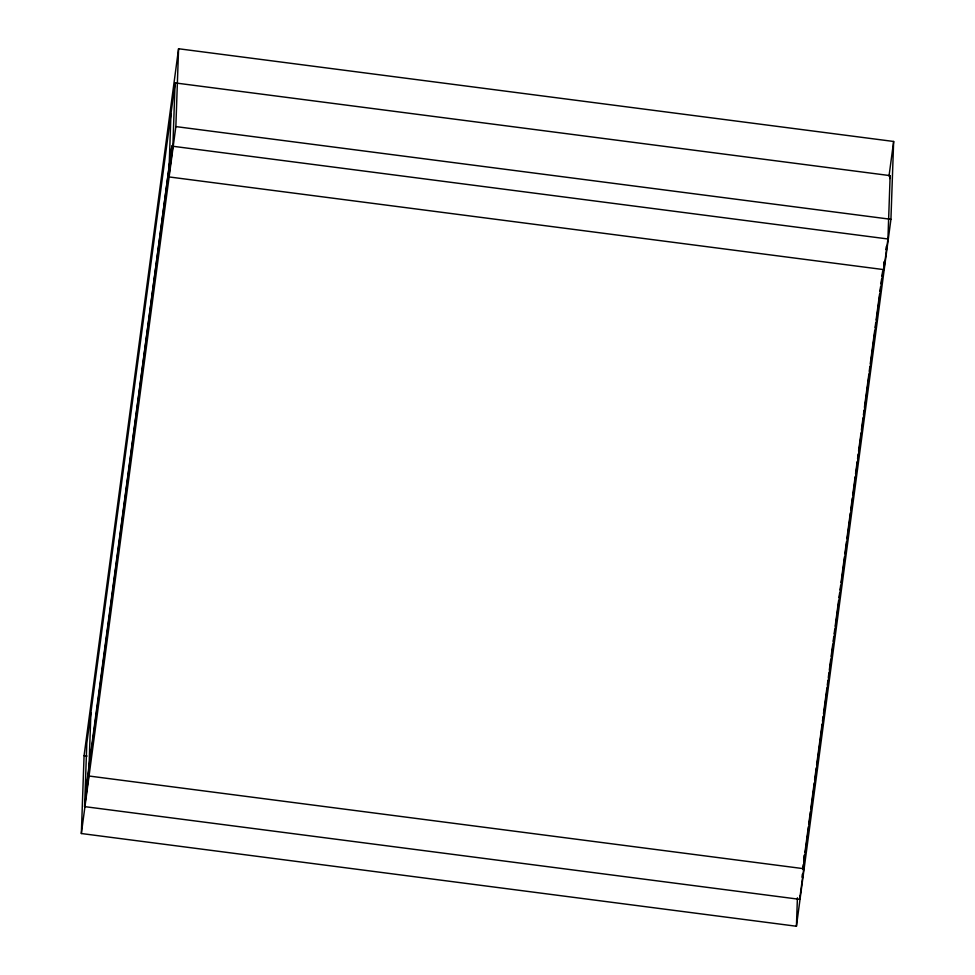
<?xml version="1.0" encoding="UTF-8"?>
<svg xmlns="http://www.w3.org/2000/svg" width="975" height="975" viewBox="0 0 975 975"><rect width="100%" height="100%" fill="white"/><g stroke="black" fill="none" stroke-linecap="round" stroke-linejoin="round"><path stroke-width="1.46" d="M81.352 833.527L84.069 755.686L178.571 48.75L893.648 141.472L890.931 219.314L796.429 926.25L81.352 833.527L175.853 126.592L178.571 48.75M804.229 855.124L803.766 868.701L799.658 899.34L84.593 806.618L86.812 743.267L175.086 82.912L890.151 175.634L887.932 238.985L883.838 269.624L168.772 176.902L170.991 113.551M84.593 806.618L88.688 775.978L90.907 712.628M168.772 176.902L172.868 146.262L175.086 82.912M796.429 926.25L797.416 897.804M799.658 899.34L799.768 896.318M883.838 269.624L884.106 262.08M889.005 176.146L893.648 141.472M889.761 178.547L890.151 175.634M802.925 867.494L803.327 864.484M803.924 859.95L804.533 855.428M804.923 852.516L808.36 826.763M808.75 823.851L810.383 811.688M810.773 808.763L814.21 783.023M814.6 780.085L816.233 767.934M816.623 764.997L822.071 724.193M822.473 721.232L823.083 716.649M823.485 713.688L826.91 687.984M827.312 685.023L827.921 680.453M828.323 677.479L828.933 672.908M829.335 669.922L830.749 659.332M831.151 656.346L832.76 644.243M833.162 641.257L833.771 636.699M834.173 633.713L834.783 629.155M835.185 626.169L838.61 600.503M839.012 597.492L839.621 592.958M840.023 589.948L840.633 585.414M841.035 582.404L844.46 556.749M844.862 553.739L846.471 541.661M846.873 538.651L850.31 512.996M850.712 509.986L852.321 497.896M852.723 494.91L855.148 476.775M855.55 473.789L857.171 461.687M857.561 458.701L858.171 454.143M858.573 451.157L860.998 433.01M861.4 430.048L863.021 417.922M863.411 414.96L864.021 410.378M864.423 407.416L868.871 374.168M869.261 371.207L869.871 366.612M870.273 363.675L874.721 330.403M875.111 327.466L875.721 322.859M876.111 319.922L879.56 294.182M879.95 291.269L880.571 286.638M880.961 283.725L881.571 279.094M881.961 276.181L882.582 271.55M801.986 877.159L802.388 874.136M802.998 869.615L883.253 269.246M883.85 264.712L884.252 261.702M885.873 249.637L886.275 246.614M175.853 126.592L890.931 219.314M172.868 146.262L887.932 238.985M84.069 755.686L87.092 756.076M88.688 775.978L803.766 868.701M86.239 786.837L86.117 790.469L171.941 145.75L86.239 786.837"/></g></svg>
